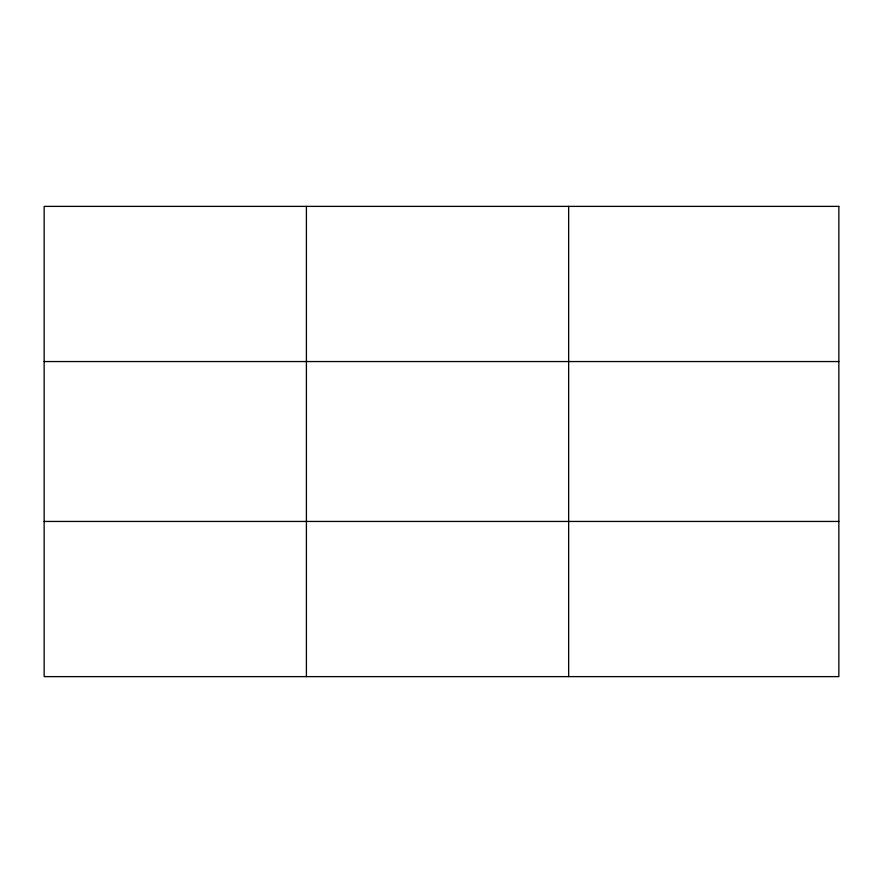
<?xml version="1.0" encoding="UTF-8"?>
<svg xmlns="http://www.w3.org/2000/svg" width="883" height="883" viewBox="0 0 883 883"><rect width="100%" height="100%" fill="white"/><g stroke="black" fill="none" stroke-linecap="round" stroke-linejoin="round"><path stroke-width="1.32" d="M306.401 206.379L306.401 676.621M568.652 206.379L568.652 676.621M44.15 361.555L838.85 361.555M44.15 521.445L838.85 521.445M838.85 206.379L838.85 676.621L44.15 676.621L44.15 206.379L838.85 206.379"/></g></svg>
